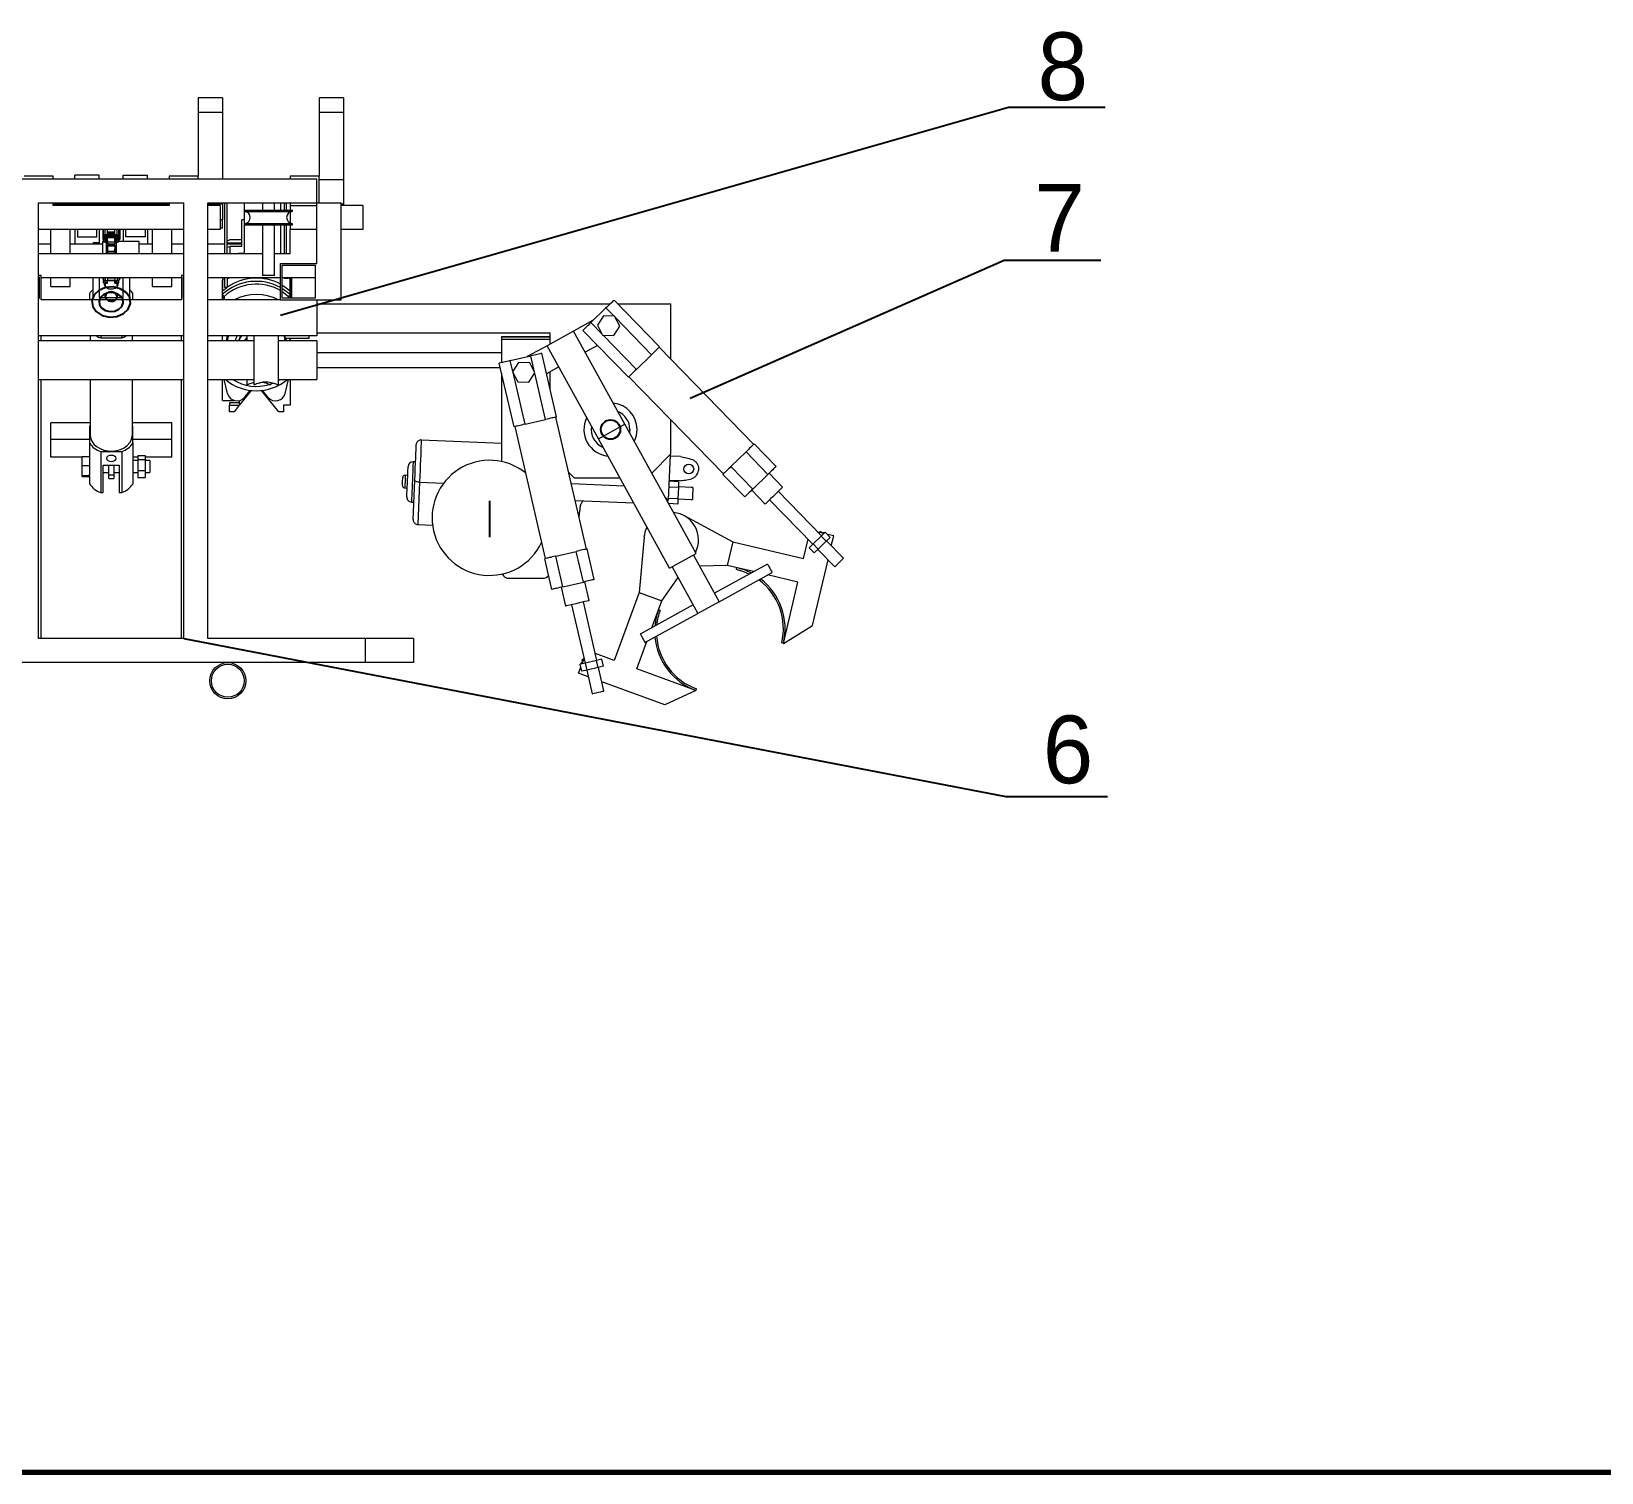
# Model space of a CAD drawing. Header units: millimetres. Extents: x 127 to 2222, y 23 to 864.
# Drawn here: x 1303 to 1627.6, y 23.3 to 321.1 of the extents above; entities that cross this region are included whole.
import ezdxf

# ---------------------------------------------------------------- set-up
doc = ezdxf.new("R2010")
doc.units = ezdxf.units.MM
doc.linetypes.add('CENTERX2', pattern=[20.32, 12.7, -2.54, 2.54, -2.54])
doc.layers.add('dddd', color=1, linetype='Continuous')

msp = doc.modelspace()

# ---------------------------------------------------------------- linework, layer by layer
at = {"color": 7, "linetype": 'Continuous', "lineweight": 15}
for p, q in [((1342.55, 307.44), (1337.55, 307.44)), ((1367.55, 307.44), (1362.55, 307.44)), ((1342.55, 304.36), (1337.55, 304.36)), ((1337.55, 304.36), (1337.55, 291.19)), ((1342.55, 304.36), (1342.55, 290.69)), ((1367.55, 304.36), (1362.55, 304.36)), ((1362.55, 304.36), (1362.55, 291.19)), ((1367.55, 304.36), (1367.55, 290.44)), ((1277.05, 290.69), (1362.05, 290.69)), ((1307.55, 291.19), (1301.55, 291.19)), ((1307.55, 290.69), (1307.55, 291.19)), ((1312.05, 290.69), (1312.05, 291.46)), ((1317.05, 291.46), (1312.05, 291.46)), ((1317.05, 290.69), (1317.05, 291.46)), ((1322.05, 290.69), (1322.05, 291.46)), ((1322.05, 291.46), (1327.05, 291.46)), ((1327.05, 290.69), (1327.05, 291.46)), ((1337.55, 291.19), (1331.55, 291.19)), ((1331.55, 291.19), (1331.55, 290.69)), ((1337.55, 290.69), (1337.55, 291.19)), ((1362.55, 291.19), (1356.55, 291.19)), ((1356.55, 291.19), (1356.55, 290.69)), ((1362.05, 285.69), (1362.05, 290.69)), ((1362.55, 285.69), (1362.55, 291.19)), ((1367.55, 290.44), (1362.55, 290.44)), ((1367.55, 290.44), (1367.55, 285.44)), ((1304.55, 285.69), (1334.55, 285.69)), ((1304.55, 195.69), (1304.55, 285.69)), ((1307.55, 285.19), (1307.55, 285.69)), ((1331.55, 285.69), (1331.55, 285.19)), ((1334.55, 195.69), (1334.55, 285.69)), ((1339.55, 285.69), (1362.05, 285.69)), ((1339.55, 195.69), (1339.55, 285.69)), ((1342.55, 285.69), (1342.55, 285.44)), ((1343.05, 275.19), (1343.05, 285.69)), ((1343.55, 275.19), (1343.55, 285.69)), ((1347.05, 285.69), (1347.05, 284.19)), ((1350.8, 285.69), (1350.8, 284.19)), ((1353.3, 284.19), (1353.3, 285.69)), ((1354.55, 285.69), (1354.55, 284.19)), ((1355.3, 285.69), (1355.3, 284.19)), ((1356.55, 285.69), (1356.55, 285.19)), ((1362.05, 285.69), (1367.05, 285.69)), ((1362.05, 273.19), (1362.05, 285.69)), ((1367.05, 265.69), (1367.05, 285.69)), ((1331.55, 285.39), (1307.55, 285.39)), ((1331.55, 285.19), (1307.55, 285.19)), ((1342.55, 285.44), (1339.55, 285.44)), ((1342.05, 285.19), (1339.55, 285.19)), ((1342.05, 285.19), (1342.05, 280.19)), ((1342.55, 285.44), (1342.55, 282.18)), ((1347.05, 284.19), (1347.05, 284.08)), ((1347.05, 284.19), (1352.05, 284.19)), ((1347.05, 284.08), (1347.05, 281.3)), ((1352.05, 284.19), (1357.05, 284.19)), ((1356.55, 285.19), (1362.05, 285.19)), ((1356.55, 285.19), (1356.55, 284.19)), ((1356.55, 283.83), (1356.55, 281.54)), ((1357.05, 284.08), (1357.05, 284.19)), ((1367.55, 285.44), (1367.05, 285.44)), ((1371.55, 285.19), (1367.05, 285.19)), ((1367.55, 285.44), (1367.55, 285.19)), ((1371.55, 285.19), (1371.55, 280.19)), ((1334.55, 280.19), (1304.55, 280.19)), ((1307.05, 275.19), (1307.05, 280.19)), ((1311.05, 275.19), (1311.05, 280.19)), ((1312.05, 280.19), (1312.05, 277.19)), ((1312.55, 280.19), (1312.55, 278.69)), ((1316.55, 278.69), (1316.55, 280.19)), ((1317.05, 280.19), (1317.05, 277.19)), ((1317.8, 280.19), (1317.8, 279.84)), ((1317.8, 279.84), (1317.95, 279.84)), ((1317.8, 279.84), (1317.8, 279.72)), ((1317.8, 279.72), (1317.95, 279.72)), ((1317.8, 279.72), (1317.8, 279.61)), ((1317.8, 279.61), (1317.95, 279.61)), ((1317.8, 279.61), (1317.8, 279.49)), ((1317.8, 279.49), (1317.95, 279.49)), ((1317.8, 279.49), (1317.8, 279.38)), ((1317.8, 279.38), (1317.95, 279.38)), ((1317.8, 279.38), (1317.8, 279.26)), ((1317.8, 279.26), (1317.95, 279.26)), ((1317.8, 279.26), (1317.8, 279.15)), ((1317.8, 279.15), (1317.95, 279.15)), ((1317.8, 279.15), (1317.8, 279.03)), ((1317.95, 279.09), (1317.95, 280.19)), ((1318.3, 279.15), (1318.3, 280.19)), ((1318.3, 279.15), (1318.8, 279.15)), ((1318.3, 279.04), (1318.3, 279.15)), ((1318.8, 279.15), (1318.8, 280.19)), ((1318.8, 279.7), (1320.3, 279.7)), ((1318.8, 279.59), (1320.3, 279.59)), ((1318.8, 279.47), (1320.3, 279.47)), ((1318.8, 279.36), (1320.3, 279.36)), ((1318.8, 279.24), (1320.3, 279.24)), ((1318.8, 279.04), (1318.8, 279.15)), ((1320.3, 279.15), (1320.3, 280.19)), ((1320.3, 279.15), (1320.8, 279.15)), ((1320.3, 279.04), (1320.3, 279.15)), ((1320.8, 279.15), (1320.8, 280.19)), ((1320.8, 279.04), (1320.8, 279.15)), ((1321.15, 279.09), (1321.15, 280.19)), ((1321.15, 279.84), (1321.3, 279.84)), ((1321.15, 279.72), (1321.3, 279.72)), ((1321.15, 279.61), (1321.3, 279.61)), ((1321.15, 279.49), (1321.3, 279.49)), ((1321.15, 279.38), (1321.3, 279.38)), ((1321.15, 279.26), (1321.3, 279.26)), ((1321.15, 279.15), (1321.3, 279.15)), ((1321.3, 280.19), (1321.3, 279.84)), ((1321.3, 279.84), (1321.3, 279.72)), ((1321.3, 279.72), (1321.3, 279.61)), ((1321.3, 279.61), (1321.3, 279.49)), ((1321.3, 279.49), (1321.3, 279.38)), ((1321.3, 279.38), (1321.3, 279.26)), ((1321.3, 279.26), (1321.3, 279.15)), ((1321.3, 279.15), (1321.3, 279.03)), ((1322.05, 280.19), (1322.05, 277.69)), ((1322.55, 278.69), (1322.55, 280.19)), ((1326.55, 280.19), (1326.55, 278.69)), ((1327.05, 280.19), (1327.05, 277.19)), ((1328.05, 275.19), (1328.05, 280.19)), ((1332.05, 275.19), (1332.05, 280.19)), ((1342.05, 280.19), (1339.55, 280.19)), ((1342.55, 282.18), (1342.05, 282.18)), ((1342.55, 280.47), (1342.05, 280.47)), ((1342.55, 280.47), (1342.55, 282.18)), ((1347.05, 282.19), (1346.55, 282.19)), ((1346.55, 276.66), (1346.55, 282.19)), ((1347.05, 281.3), (1347.05, 281.19)), ((1347.05, 281.19), (1352.05, 281.19)), ((1347.05, 281.19), (1347.05, 275.19)), ((1350.8, 281.19), (1350.8, 270.69)), ((1352.05, 281.19), (1357.05, 281.19)), ((1353.3, 270.69), (1353.3, 281.19)), ((1354.55, 281.19), (1354.55, 275.19)), ((1355.3, 281.19), (1355.3, 275.19)), ((1356.55, 281.19), (1356.55, 280.19)), ((1362.05, 280.19), (1356.55, 280.19)), ((1356.55, 275.19), (1356.55, 280.19)), ((1357.05, 281.19), (1357.05, 281.3)), ((1371.55, 280.19), (1367.05, 280.19)), ((1307.05, 277.19), (1304.55, 277.19)), ((1317.8, 277.19), (1311.05, 277.19)), ((1312.55, 278.69), (1316.55, 278.69)), ((1315.8, 277.5), (1315.8, 277.19)), ((1315.8, 277.5), (1317.05, 277.5)), ((1317.8, 279.03), (1317.95, 279.03)), ((1317.8, 279.03), (1317.8, 278.92)), ((1317.8, 278.92), (1317.95, 278.92)), ((1317.8, 278.92), (1317.8, 278.8)), ((1317.8, 278.8), (1317.95, 278.8)), ((1317.8, 278.8), (1317.8, 278.38)), ((1317.8, 278.38), (1317.95, 278.38)), ((1317.8, 278.38), (1317.8, 278.11)), ((1317.8, 278.11), (1317.95, 278.11)), ((1317.95, 277.69), (1317.8, 277.69)), ((1317.8, 275.99), (1317.8, 277.69)), ((1317.8, 275.19), (1317.8, 275.99)), ((1317.95, 279.09), (1318.3, 279.09)), ((1317.95, 278.97), (1317.95, 279.09)), ((1317.95, 278.97), (1318.3, 278.97)), ((1317.95, 278.86), (1317.95, 278.97)), ((1317.95, 278.86), (1318.3, 278.86)), ((1317.95, 278.74), (1317.95, 278.86)), ((1317.95, 278.74), (1318.3, 278.74)), ((1317.95, 278.63), (1317.95, 278.74)), ((1317.95, 278.63), (1318.3, 278.63)), ((1317.95, 278.51), (1317.95, 278.63)), ((1317.95, 278.51), (1318.3, 278.51)), ((1317.95, 278.4), (1317.95, 278.51)), ((1317.95, 278.4), (1318.3, 278.4)), ((1317.95, 278.28), (1317.95, 278.4)), ((1317.95, 278.28), (1318.3, 278.28)), ((1317.95, 278.17), (1317.95, 278.28)), ((1317.95, 278.17), (1318.3, 278.17)), ((1317.95, 278.05), (1317.95, 278.17)), ((1317.95, 278.05), (1318.3, 278.05)), ((1317.95, 277.63), (1317.95, 278.05)), ((1317.95, 277.63), (1318.3, 277.63)), ((1318.3, 279.04), (1318.8, 279.04)), ((1318.3, 278.92), (1318.3, 279.04)), ((1318.3, 278.92), (1318.8, 278.92)), ((1318.3, 278.81), (1318.3, 278.92)), ((1318.3, 278.81), (1318.8, 278.81)), ((1318.3, 278.69), (1318.3, 278.81)), ((1318.3, 278.69), (1318.8, 278.69)), ((1318.3, 278.58), (1318.3, 278.69)), ((1318.3, 278.58), (1318.8, 278.58)), ((1318.3, 278.46), (1318.3, 278.58)), ((1318.3, 278.46), (1318.8, 278.46)), ((1318.3, 278.35), (1318.3, 278.46)), ((1318.3, 278.35), (1318.8, 278.35)), ((1318.3, 278.23), (1318.3, 278.35)), ((1318.3, 278.23), (1318.8, 278.23)), ((1318.3, 278.12), (1318.3, 278.23)), ((1318.3, 278.12), (1318.8, 278.12)), ((1318.3, 278), (1318.3, 278.12)), ((1318.3, 278), (1318.8, 278)), ((1318.3, 277.76), (1318.3, 278)), ((1318.3, 277.76), (1318.8, 277.76)), ((1318.3, 277.58), (1318.3, 277.76)), ((1318.3, 277.58), (1318.7, 277.58)), ((1318.8, 279.13), (1320.3, 279.13)), ((1318.8, 278.92), (1318.8, 279.04)), ((1318.8, 279.01), (1320.3, 279.01)), ((1318.8, 278.81), (1318.8, 278.92)), ((1318.8, 278.9), (1320.3, 278.9)), ((1318.8, 278.69), (1318.8, 278.81)), ((1318.8, 278.78), (1320.3, 278.78)), ((1318.8, 278.58), (1318.8, 278.69)), ((1318.8, 278.67), (1320.3, 278.67)), ((1318.8, 278.46), (1318.8, 278.58)), ((1318.8, 278.55), (1320.3, 278.55)), ((1318.8, 278.35), (1318.8, 278.46)), ((1318.8, 278.23), (1318.8, 278.35)), ((1318.8, 278.12), (1318.8, 278.23)), ((1318.8, 278), (1318.8, 278.12)), ((1318.8, 277.76), (1318.8, 278)), ((1318.8, 277.89), (1318.8, 277.65)), ((1318.8, 277.65), (1320.3, 277.65)), ((1318.8, 277.65), (1318.8, 277.27)), ((1318.8, 277.27), (1320.3, 277.27)), ((1318.8, 277.27), (1318.8, 277.15)), ((1320.3, 277.02), (1318.8, 277.02)), ((1318.8, 277.01), (1320.3, 277.01)), ((1318.8, 276.93), (1318.8, 276.99)), ((1318.8, 276.93), (1320.3, 276.93)), ((1318.8, 276.93), (1318.8, 276.79)), ((1318.8, 276.79), (1320.3, 276.79)), ((1318.8, 275.74), (1318.8, 276.18)), ((1320.3, 279.04), (1320.8, 279.04)), ((1320.3, 278.92), (1320.3, 279.04)), ((1320.3, 278.92), (1320.8, 278.92)), ((1320.3, 278.81), (1320.3, 278.92)), ((1320.3, 278.81), (1320.8, 278.81)), ((1320.3, 278.69), (1320.3, 278.81)), ((1320.3, 278.69), (1320.8, 278.69)), ((1320.3, 278.58), (1320.3, 278.69)), ((1320.3, 278.58), (1320.8, 278.58)), ((1320.3, 278.46), (1320.3, 278.58)), ((1320.3, 278.46), (1320.8, 278.46)), ((1320.3, 278.35), (1320.3, 278.46)), ((1320.3, 278.35), (1320.8, 278.35)), ((1320.3, 278.23), (1320.3, 278.35)), ((1320.3, 278.23), (1320.8, 278.23)), ((1320.3, 278.12), (1320.3, 278.23)), ((1320.3, 278.12), (1320.8, 278.12)), ((1320.3, 278), (1320.3, 278.12)), ((1320.3, 278), (1320.8, 278)), ((1320.3, 277.76), (1320.3, 278)), ((1320.3, 277.89), (1320.3, 277.65)), ((1320.8, 277.76), (1320.3, 277.76)), ((1320.3, 277.65), (1320.3, 277.27)), ((1320.3, 277.27), (1320.3, 277.15)), ((1320.3, 276.93), (1320.3, 276.99)), ((1320.3, 276.93), (1320.3, 276.79)), ((1320.3, 275.74), (1320.3, 276.18)), ((1320.4, 277.58), (1320.8, 277.58)), ((1320.8, 279.09), (1321.15, 279.09)), ((1320.8, 278.92), (1320.8, 279.04)), ((1320.8, 278.97), (1321.15, 278.97)), ((1320.8, 278.81), (1320.8, 278.92)), ((1320.8, 278.86), (1321.15, 278.86)), ((1320.8, 278.69), (1320.8, 278.81)), ((1320.8, 278.74), (1321.15, 278.74)), ((1320.8, 278.58), (1320.8, 278.69)), ((1320.8, 278.63), (1321.15, 278.63)), ((1320.8, 278.46), (1320.8, 278.58)), ((1320.8, 278.51), (1321.15, 278.51)), ((1320.8, 278.35), (1320.8, 278.46)), ((1320.8, 278.4), (1321.15, 278.4)), ((1320.8, 278.23), (1320.8, 278.35)), ((1320.8, 278.28), (1321.15, 278.28)), ((1320.8, 278.12), (1320.8, 278.23)), ((1320.8, 278.17), (1321.15, 278.17)), ((1320.8, 278), (1320.8, 278.12)), ((1320.8, 278.05), (1321.15, 278.05)), ((1320.8, 277.76), (1320.8, 278)), ((1320.8, 277.58), (1320.8, 277.76)), ((1320.8, 277.63), (1321.15, 277.63)), ((1321.15, 278.97), (1321.15, 279.09)), ((1321.15, 279.03), (1321.3, 279.03)), ((1321.15, 278.86), (1321.15, 278.97)), ((1321.15, 278.92), (1321.3, 278.92)), ((1321.15, 278.74), (1321.15, 278.86)), ((1321.15, 278.8), (1321.3, 278.8)), ((1321.15, 278.63), (1321.15, 278.74)), ((1321.15, 278.51), (1321.15, 278.63)), ((1321.15, 278.4), (1321.15, 278.51)), ((1321.15, 278.28), (1321.15, 278.4)), ((1321.15, 278.38), (1321.3, 278.38)), ((1321.15, 278.17), (1321.15, 278.28)), ((1321.15, 278.05), (1321.15, 278.17)), ((1321.15, 278.11), (1321.3, 278.11)), ((1321.15, 277.63), (1321.15, 278.05)), ((1325.3, 277.69), (1321.15, 277.69)), ((1321.3, 279.03), (1321.3, 278.92)), ((1321.3, 278.92), (1321.3, 278.8)), ((1321.3, 278.8), (1321.3, 278.38)), ((1321.3, 278.38), (1321.3, 278.11)), ((1326.55, 278.69), (1322.55, 278.69)), ((1325.3, 275.99), (1325.3, 277.69)), ((1328.05, 277.19), (1325.3, 277.19)), ((1325.3, 275.19), (1325.3, 275.99)), ((1334.55, 277.19), (1332.05, 277.19)), ((1343.05, 277.19), (1339.55, 277.19)), ((1344.05, 278.05), (1343.55, 277.82)), ((1346.55, 277.37), (1343.55, 277.37)), ((1346.55, 277.19), (1343.55, 277.19)), ((1343.55, 276.53), (1344.05, 276.66)), ((1346.55, 278.05), (1344.05, 278.05)), ((1346.55, 276.66), (1344.05, 276.66)), ((1344.05, 276.66), (1344.05, 275.19)), ((1334.55, 275.19), (1304.55, 275.19)), ((1318.8, 275.74), (1320.3, 275.74)), ((1318.8, 275.74), (1318.8, 275.35)), ((1318.8, 275.35), (1320.3, 275.35)), ((1318.8, 275.35), (1318.8, 275.19)), ((1320.3, 275.74), (1320.3, 275.35)), ((1320.3, 275.35), (1320.3, 275.19)), ((1350.8, 275.19), (1339.55, 275.19)), ((1345.78, 275.19), (1345.84, 275.32)), ((1345.84, 275.32), (1345.84, 275.19)), ((1345.84, 275.32), (1347.05, 275.32)), ((1356.55, 275.19), (1353.3, 275.19)), ((1354.55, 265.69), (1354.55, 273.19)), ((1354.55, 273.19), (1362.05, 273.19)), ((1354.9, 272.84), (1361.7, 272.84)), ((1354.9, 266.04), (1354.9, 272.84)), ((1361.7, 272.84), (1361.7, 266.04)), ((1305.05, 270.69), (1304.55, 270.69)), ((1304.7, 270.34), (1304.55, 270.34)), ((1304.7, 270.19), (1304.55, 270.19)), ((1304.7, 266.04), (1304.7, 270.34)), ((1305.05, 265.69), (1305.05, 270.69)), ((1334.05, 270.19), (1305.05, 270.19)), ((1307.05, 268.44), (1307.05, 270.19)), ((1311.05, 268.44), (1311.05, 270.19)), ((1315.8, 265.69), (1315.8, 270.19)), ((1317.05, 270.19), (1317.05, 266.17)), ((1317.8, 270.19), (1317.8, 269.91)), ((1317.8, 269.91), (1317.95, 269.91)), ((1317.95, 270.19), (1317.95, 269.69)), ((1317.95, 269.69), (1318.3, 269.69)), ((1317.95, 269.16), (1317.95, 269.69)), ((1318.3, 270.19), (1318.3, 269.69)), ((1318.3, 269.69), (1318.3, 269.64)), ((1318.3, 269.64), (1318.8, 269.64)), ((1318.3, 269.33), (1318.3, 269.64)), ((1318.8, 270.19), (1320.3, 270.19)), ((1318.8, 270.19), (1318.8, 269.64)), ((1318.8, 269.74), (1320.3, 269.74)), ((1318.8, 269.72), (1320.3, 269.72)), ((1318.8, 269.66), (1320.3, 269.66)), ((1318.8, 269.33), (1318.8, 269.64)), ((1320.3, 270.19), (1320.3, 269.64)), ((1320.3, 269.64), (1320.8, 269.64)), ((1320.3, 269.33), (1320.3, 269.64)), ((1320.8, 270.19), (1320.8, 269.69)), ((1320.8, 269.69), (1321.15, 269.69)), ((1320.8, 269.69), (1320.8, 269.64)), ((1320.8, 269.33), (1320.8, 269.64)), ((1321.15, 270.19), (1321.15, 269.69)), ((1321.15, 269.91), (1321.3, 269.91)), ((1321.15, 269.16), (1321.15, 269.69)), ((1321.3, 270.19), (1321.3, 269.91)), ((1322.05, 266.17), (1322.05, 270.19)), ((1323.3, 270.19), (1323.3, 265.69)), ((1328.05, 268.44), (1328.05, 270.19)), ((1332.05, 268.44), (1332.05, 270.19)), ((1334.05, 270.69), (1334.05, 265.69)), ((1334.55, 270.69), (1334.05, 270.69)), ((1334.55, 270.34), (1334.4, 270.34)), ((1334.4, 270.34), (1334.4, 266.04)), ((1334.55, 270.19), (1334.4, 270.19)), ((1354.55, 270.19), (1339.55, 270.19)), ((1342.55, 269.65), (1342.55, 269.7)), ((1342.55, 269.7), (1342.55, 268.02)), ((1342.55, 267.49), (1342.55, 269.65)), ((1343.05, 268.19), (1343.05, 270.15)), ((1343.55, 270.2), (1343.55, 268.19)), ((1343.73, 270.15), (1343.55, 270.15)), ((1353.3, 270.69), (1350.8, 270.69)), ((1361.7, 270.19), (1354.9, 270.19)), ((1355.37, 270.15), (1356.05, 270.15)), ((1356.55, 270.19), (1356.55, 266.91)), ((1356.55, 269.7), (1356.55, 269.65)), ((1356.55, 267.49), (1356.55, 269.7)), ((1356.55, 267.49), (1356.55, 269.65)), ((1356.8, 270.19), (1356.8, 266.04)), ((1307.05, 268.44), (1311.05, 268.44)), ((1315.05, 266.91), (1315.05, 265.69)), ((1317.05, 266.17), (1322.05, 266.17)), ((1317.95, 269.16), (1318.3, 269.16)), ((1318.3, 269.33), (1318.8, 269.33)), ((1318.3, 269.11), (1318.3, 269.33)), ((1318.3, 269.11), (1318.8, 269.11)), ((1318.3, 269.11), (1318.3, 268.45)), ((1318.8, 269.11), (1318.8, 269.33)), ((1320.8, 269.33), (1320.3, 269.33)), ((1320.3, 269.11), (1320.3, 269.33)), ((1320.3, 269.11), (1320.8, 269.11)), ((1320.8, 269.11), (1320.8, 269.33)), ((1320.8, 269.16), (1321.15, 269.16)), ((1320.8, 268.45), (1320.8, 269.11)), ((1324.05, 265.69), (1324.05, 266.91)), ((1328.05, 268.44), (1332.05, 268.44)), ((1342.55, 268.31), (1342.55, 268.31)), ((1342.55, 268.02), (1342.55, 268.31)), ((1342.55, 267.49), (1343.42, 268.19)), ((1342.55, 267.49), (1342.55, 268.02)), ((1342.55, 268.02), (1342.55, 268.02)), ((1342.55, 266.92), (1342.55, 268.02)), ((1342.55, 266.83), (1342.55, 267.49)), ((1343.55, 268.19), (1343.05, 268.19)), ((1356.55, 266.83), (1356.55, 267.49)), ((1304.55, 266.04), (1304.7, 266.04)), ((1334.05, 265.69), (1305.05, 265.69)), ((1334.4, 266.04), (1334.55, 266.04)), ((1354.55, 265.69), (1339.55, 265.69)), ((1354.55, 265.69), (1367.05, 265.69)), ((1361.7, 266.04), (1354.9, 266.04)), ((1362.05, 265.69), (1362.05, 258.19)), ((1362.05, 264.86), (1422.71, 264.86)), ((1418.7, 260.95), (1421.82, 264)), ((1423.5, 262.28), (1421.82, 264)), ((1432.9, 255.94), (1423.49, 265.61)), ((1424.22, 264.86), (1435.26, 264.86)), ((1435.26, 253.34), (1435.26, 264.86)), ((1419.2, 261.44), (1415.13, 259.2)), ((1421, 258.59), (1418.7, 260.95)), ((1421.29, 262.38), (1420.05, 260.43)), ((1420.05, 260.43), (1421.11, 258.38)), ((1423.6, 262.27), (1421.29, 262.38)), ((1423.42, 258.28), (1424.66, 260.22)), ((1424.66, 260.22), (1423.6, 262.27)), ((1431.24, 254.32), (1423.71, 262.06)), ((1334.55, 258.19), (1304.55, 258.19)), ((1334.55, 257.19), (1304.55, 257.19)), ((1305.05, 257.19), (1305.05, 258.19)), ((1315.17, 258.19), (1315.17, 257.19)), ((1317.37, 258.19), (1317.37, 257.79)), ((1317.37, 257.79), (1321.73, 257.79)), ((1321.73, 258.19), (1321.73, 257.79)), ((1323.92, 257.19), (1323.92, 258.19)), ((1334.05, 257.19), (1334.05, 258.19)), ((1362.05, 258.19), (1339.55, 258.19)), ((1349.05, 257.19), (1339.55, 257.19)), ((1342.55, 257.19), (1342.55, 258.19)), ((1342.55, 257.19), (1342.55, 258.19)), ((1342.55, 257.19), (1342.55, 258.19)), ((1347.55, 258.19), (1347.55, 257.19)), ((1349.05, 258.19), (1349.05, 253.19)), ((1354.05, 258.19), (1354.05, 253.19)), ((1362.05, 257.19), (1354.05, 257.19)), ((1355.51, 257.19), (1355.34, 258.19)), ((1355.49, 257.69), (1355.49, 258.19)), ((1360.49, 257.69), (1355.49, 257.69)), ((1356.55, 257.69), (1356.55, 257.19)), ((1356.55, 257.19), (1356.55, 257.69)), ((1356.55, 257.19), (1356.55, 257.69)), ((1360.49, 257.69), (1360.49, 258.19)), ((1362.05, 258.86), (1410.26, 258.86)), ((1362.05, 257.19), (1362.05, 253.19)), ((1400.26, 258.11), (1402.76, 258.11)), ((1400.26, 258.05), (1400.26, 258.11)), ((1400.26, 257.55), (1400.26, 258.05)), ((1400.26, 258.05), (1410.26, 258.05)), ((1400.26, 257.55), (1410.26, 257.55)), ((1400.26, 252.69), (1400.26, 257.55)), ((1402.76, 258.11), (1410.26, 258.11)), ((1415.13, 259.2), (1409.65, 256.18)), ((1410.26, 258.05), (1410.26, 258.86)), ((1410.26, 257.55), (1410.26, 258.05)), ((1410.26, 256.52), (1410.26, 257.55)), ((1425.73, 239.95), (1415.13, 259.2)), ((1426.45, 249.66), (1417.04, 259.34)), ((1421.11, 258.38), (1423.42, 258.28)), ((1428.12, 251.28), (1421.21, 258.38)), ((1349.05, 253.19), (1349.05, 248.19)), ((1354.05, 253.19), (1354.05, 248.19)), ((1400.26, 254.69), (1362.05, 254.69)), ((1362.05, 253.19), (1362.05, 249.19)), ((1402.03, 253.11), (1406.28, 254.09)), ((1409.65, 256.18), (1405.54, 253.92)), ((1407.06, 250.73), (1406.28, 254.09)), ((1411.59, 241.47), (1408.54, 254.62)), ((1420.25, 236.93), (1409.65, 256.18)), ((1420.07, 256.22), (1417.54, 254.82)), ((1428.12, 251.28), (1431.24, 254.32)), ((1452.35, 235.79), (1432.81, 255.85)), ((1362.05, 251.69), (1399.98, 251.69)), ((1402.83, 239.43), (1399.77, 252.58)), ((1400.26, 232.23), (1400.26, 250.48)), ((1402.56, 250.83), (1402.03, 253.11)), ((1403.77, 252.73), (1402.53, 250.78)), ((1402.53, 250.78), (1403.59, 248.73)), ((1405.09, 239.96), (1402.61, 250.62)), ((1406.08, 252.62), (1403.77, 252.73)), ((1405.9, 248.63), (1407.14, 250.57)), ((1407.14, 250.57), (1406.08, 252.62)), ((1409.33, 240.94), (1407.11, 250.52)), ((1412.06, 251.8), (1409.52, 250.4)), ((1410.26, 247.21), (1410.26, 250.81)), ((1304.55, 249.19), (1334.55, 249.19)), ((1305.05, 195.69), (1305.05, 249.19)), ((1315.17, 249.19), (1315.17, 237.8)), ((1323.92, 237.8), (1323.92, 249.19)), ((1334.05, 195.69), (1334.05, 249.19)), ((1339.55, 249.19), (1349.05, 249.19)), ((1342.55, 244.89), (1342.55, 249.19)), ((1343.6, 246.32), (1342.92, 249.19)), ((1348.48, 246.93), (1346.05, 243.93)), ((1347.09, 245.5), (1348.3, 246.96)), ((1347.55, 249.19), (1347.55, 248.19)), ((1347.55, 248.19), (1347.8, 248.19)), ((1349.05, 248.19), (1349.33, 248.19)), ((1354.17, 242.55), (1350.62, 246.93)), ((1352, 245.5), (1350.8, 246.96)), ((1352.27, 248.19), (1352.55, 248.19)), ((1352.55, 248.57), (1352.55, 248.19)), ((1353.8, 248.19), (1354.05, 248.19)), ((1354.05, 249.19), (1362.05, 249.19)), ((1355.5, 246.32), (1356.18, 249.19)), ((1356.55, 249.19), (1356.55, 243.9)), ((1403.59, 248.73), (1405.9, 248.63)), ((1426.54, 249.75), (1446.08, 229.69)), ((1342.55, 244.89), (1344.89, 244.89)), ((1346.03, 244.35), (1343.97, 244.35)), ((1343.97, 244.35), (1343.97, 243.9)), ((1343.97, 243.9), (1346.03, 243.9)), ((1343.97, 242.55), (1343.97, 243.9)), ((1346.03, 243.9), (1344.93, 242.55)), ((1346.03, 244.35), (1346.03, 243.9)), ((1346.05, 243.93), (1346.05, 244.84)), ((1356.55, 243.9), (1355.13, 243.9)), ((1355.13, 243.9), (1355.13, 242.55)), ((1307.05, 236.83), (1307.05, 240.23)), ((1315.17, 240.23), (1307.05, 240.23)), ((1332.05, 240.23), (1323.92, 240.23)), ((1332.05, 236.83), (1332.05, 240.23)), ((1344.93, 242.55), (1343.97, 242.55)), ((1355.13, 242.55), (1354.17, 242.55)), ((1405.09, 239.96), (1409.33, 240.94)), ((1417.81, 214.16), (1411.47, 241.44)), ((1435.26, 233.86), (1435.26, 240.8)), ((1315.17, 239.69), (1315.05, 239.5)), ((1315.05, 239.5), (1315.05, 236.11)), ((1324.05, 239.5), (1323.92, 239.69)), ((1324.05, 236.11), (1324.05, 239.5)), ((1402.95, 239.46), (1409.28, 212.19)), ((1420.25, 236.93), (1425.73, 239.95)), ((1421.01, 237.89), (1421.29, 237.51)), ((1440.45, 213.21), (1425.73, 239.95)), ((1426.76, 238.86), (1426.7, 238.18)), ((1315.05, 236.83), (1307.05, 236.83)), ((1307.05, 233.17), (1307.05, 236.83)), ((1315.05, 236.11), (1315.05, 229.59)), ((1317.37, 234.3), (1317.37, 225.84)), ((1317.37, 234.3), (1321.73, 234.3)), ((1321.73, 234.3), (1321.73, 225.84)), ((1332.05, 236.83), (1324.05, 236.83)), ((1324.05, 236.11), (1324.05, 227.65)), ((1332.05, 233.17), (1332.05, 236.83)), ((1383.64, 236.72), (1400.26, 236.03)), ((1434.98, 210.2), (1420.25, 236.93)), ((1431.28, 229.87), (1435.26, 233.86)), ((1447.65, 231.22), (1450.77, 234.26)), ((1455.31, 229.6), (1450.77, 234.26)), ((1456.97, 231.22), (1452.44, 235.88)), ((1313.55, 233.17), (1307.05, 233.17)), ((1313.55, 233.32), (1315.05, 233.32)), ((1313.55, 231.42), (1313.55, 233.32)), ((1313.55, 231.42), (1315.05, 231.42)), ((1313.55, 229.33), (1313.55, 231.42)), ((1317.9, 231.48), (1321.2, 231.48)), ((1317.9, 225.84), (1317.9, 231.48)), ((1319.06, 229.52), (1319.06, 231.48)), ((1320.06, 231.48), (1320.06, 229.52)), ((1321.2, 231.48), (1321.2, 225.84)), ((1325.05, 233.17), (1324.05, 233.17)), ((1325.05, 232.48), (1324.05, 232.48)), ((1325.05, 233.5), (1326.55, 233.5)), ((1325.05, 233.5), (1325.05, 232.7)), ((1325.05, 232.7), (1325.05, 230.42)), ((1325.05, 232.7), (1326.55, 232.7)), ((1326.55, 233.5), (1326.55, 232.7)), ((1332.05, 233.17), (1326.55, 233.17)), ((1326.55, 232.7), (1326.55, 230.42)), ((1327.55, 232.48), (1326.55, 232.48)), ((1327.55, 232.48), (1327.55, 229.98)), ((1382.45, 232.18), (1381.95, 232.2)), ((1435.06, 233.65), (1434.67, 224.36)), ((1437.19, 233.26), (1435.04, 233.35)), ((1440.95, 230.85), (1440.93, 230.36)), ((1452.18, 226.56), (1447.65, 231.22)), ((1313.55, 229.33), (1315.05, 229.33)), ((1313.55, 229.13), (1313.55, 229.33)), ((1313.55, 229.13), (1315.05, 229.13)), ((1315.05, 229.33), (1315.05, 229.59)), ((1315.05, 229.31), (1315.05, 229.33)), ((1315.05, 229.31), (1315.05, 227.65)), ((1317.9, 229.98), (1319.06, 229.98)), ((1319.06, 229.52), (1320.06, 229.52)), ((1319.06, 228.73), (1319.06, 229.52)), ((1319.06, 228.73), (1320.06, 228.73)), ((1320.06, 229.98), (1321.2, 229.98)), ((1320.06, 229.52), (1320.06, 228.73)), ((1324.05, 229.98), (1325.05, 229.98)), ((1325.05, 230.42), (1326.55, 230.42)), ((1325.05, 230.42), (1325.05, 228.95)), ((1325.05, 228.95), (1326.55, 228.95)), ((1326.55, 230.42), (1326.55, 228.95)), ((1326.55, 229.98), (1327.55, 229.98)), ((1380.84, 229.39), (1380.34, 229.41)), ((1381.96, 220.28), (1382.3, 228.42)), ((1383.28, 227.98), (1382.92, 219.23)), ((1383.28, 227.98), (1388.27, 227.77)), ((1414.13, 229.99), (1415.26, 228.86)), ((1415.26, 228.86), (1424.7, 228.86)), ((1436.83, 228.08), (1434.83, 228.16)), ((1436.99, 228.26), (1434.84, 228.35)), ((1436.83, 228.08), (1436.78, 226.86)), ((1450.52, 224.95), (1445.99, 229.6)), ((1452.18, 226.56), (1455.31, 229.6)), ((1458.33, 226.96), (1455.54, 229.83)), ((1317.37, 225.84), (1317.9, 225.84)), ((1321.2, 225.84), (1321.73, 225.84)), ((1380.23, 226.79), (1380.73, 226.77)), ((1427.57, 223.65), (1415.49, 224.15)), ((1436.68, 224.56), (1434.69, 224.64)), ((1436.78, 226.86), (1434.78, 226.94)), ((1436.68, 224.56), (1436.64, 223.47)), ((1436.78, 226.86), (1436.68, 224.56)), ((1436.68, 224.52), (1439.43, 224.41)), ((1439.53, 226.91), (1436.79, 227.02)), ((1439.43, 224.41), (1439.68, 224.4)), ((1439.78, 226.9), (1439.53, 226.91)), ((1451.96, 226.34), (1454.75, 223.47)), ((1455.64, 224.35), (1464.58, 215.17)), ((1466.37, 216.91), (1457.43, 226.09)), ((1381.61, 223.88), (1382.11, 223.86)), ((1436.64, 223.47), (1434.76, 223.54)), ((1437.98, 221.06), (1448.04, 215.64)), ((1382.92, 219.23), (1385.97, 219.11)), ((1466.83, 217.36), (1465.66, 217.64)), ((1465.77, 217.61), (1466.18, 217.81)), ((1466.18, 217.81), (1466.82, 217.36)), ((1466.3, 216.85), (1467.13, 217.65)), ((1467.04, 217.57), (1466.57, 217.54)), ((1467.13, 217.65), (1468.17, 216.58)), ((1429.68, 216.59), (1428.66, 205.2)), ((1448.04, 215.64), (1446.89, 210.77)), ((1448.04, 215.64), (1462.64, 212.19)), ((1462.64, 212.19), (1463.59, 216.19)), ((1463.82, 214.43), (1464.64, 215.24)), ((1463.82, 214.43), (1464.86, 213.36)), ((1464.64, 215.24), (1466.3, 216.85)), ((1464.64, 215.24), (1465.69, 214.16)), ((1465.69, 214.16), (1467.35, 215.77)), ((1466.3, 216.85), (1467.35, 215.77)), ((1467.35, 215.77), (1468.17, 216.58)), ((1470.9, 212.26), (1467.41, 215.84)), ((1468.89, 216.88), (1467.58, 217.18)), ((1468.4, 214.82), (1468.89, 216.88)), ((1410.63, 205.83), (1409.16, 212.16)), ((1411.42, 212.68), (1415.67, 213.67)), ((1412.89, 206.35), (1411.42, 212.68)), ((1417.14, 207.34), (1415.67, 213.67)), ((1419.4, 207.86), (1417.93, 214.19)), ((1434.98, 210.2), (1440.45, 213.21)), ((1439.91, 212.91), (1445.21, 203.28)), ((1439.93, 212.84), (1440.01, 212.97)), ((1455.2, 211.06), (1444.25, 205.03)), ((1464.51, 198.39), (1467.72, 211.94)), ((1464.86, 213.36), (1465.69, 214.16)), ((1465.62, 214.09), (1469.11, 210.51)), ((1401.76, 208.11), (1408.76, 208.11)), ((1433.36, 203.49), (1436.74, 208.3)), ((1435.53, 210.5), (1440.83, 200.86)), ((1446.89, 210.77), (1441.18, 210.61)), ((1445.21, 203.28), (1456.16, 209.31)), ((1452.34, 209.49), (1446.89, 210.77)), ((1448.76, 209.97), (1448.84, 210.31)), ((1461.49, 207.32), (1455.24, 208.8)), ((1412.58, 206.28), (1413.48, 202.38)), ((1412.89, 206.35), (1417.14, 207.34)), ((1418.35, 203.51), (1417.45, 207.41)), ((1428.66, 205.2), (1423.51, 191.12)), ((1428.66, 205.2), (1433.36, 203.49)), ((1458.5, 194.67), (1461.49, 207.32)), ((1414.7, 202.66), (1417.51, 190.59)), ((1419.94, 191.16), (1417.14, 203.23)), ((1439.87, 202.62), (1428.92, 196.58)), ((1431.32, 197.9), (1433.36, 203.49)), ((1433, 201.49), (1432.67, 201.61)), ((1445.21, 203.28), (1440.83, 200.86)), ((1429.88, 194.83), (1440.83, 200.86)), ((1458.5, 194.67), (1464.51, 198.39)), ((1334.55, 195.69), (1304.55, 195.69)), ((1372.05, 195.69), (1339.55, 195.69)), ((1372.05, 195.69), (1372.05, 190.69)), ((1382.05, 195.69), (1372.05, 195.69)), ((1382.05, 195.69), (1382.05, 190.69)), ((1428.2, 189.4), (1430.27, 195.04)), ((1458.5, 194.67), (1458.16, 194.75)), ((1416.87, 190.45), (1417.28, 191.56)), ((1423.51, 191.12), (1419.62, 192.54)), ((1372.05, 190.69), (1267.05, 190.69)), ((1382.05, 190.69), (1372.05, 190.69)), ((1416.16, 188.48), (1416.62, 189.74)), ((1418.17, 187.75), (1416.16, 188.48)), ((1417.6, 190.61), (1416.47, 190.35)), ((1416.81, 188.89), (1416.47, 190.35)), ((1416.6, 190.38), (1417.11, 191.09)), ((1417.94, 189.15), (1416.81, 188.89)), ((1417.25, 191.48), (1416.85, 191.23)), ((1416.85, 191.23), (1416.87, 190.76)), ((1419.85, 191.14), (1417.6, 190.61)), ((1417.94, 189.15), (1417.6, 190.61)), ((1417.84, 189.13), (1418.98, 184.26)), ((1420.19, 189.67), (1417.94, 189.15)), ((1420.97, 191.4), (1419.85, 191.14)), ((1420.19, 189.67), (1419.85, 191.14)), ((1421.31, 189.94), (1420.19, 189.67)), ((1421.41, 184.83), (1420.28, 189.7)), ((1421.31, 189.94), (1420.97, 191.4)), ((1440.41, 184.93), (1428.2, 189.4)), ((1434, 181.96), (1420.97, 186.72)), ((1440.41, 184.93), (1440.53, 185.26)), ((1421.35, 184.81), (1421.41, 184.83)), ((1440.41, 184.93), (1434, 181.96))]:
    msp.add_line(p, q, dxfattribs=at)
for p, q in [((1354.55, 262.51), (1505.01, 305.5)), ((1505.01, 305.5), (1525.01, 305.5)), ((1439.21, 245.32), (1504.12, 273.83)), ((1504.12, 273.83), (1524.12, 273.83)), ((1334.55, 195.69), (1504.44, 163.05)), ((1504.46, 163.05), (1525.48, 163.05))]:
    msp.add_line(p, q)
at = {"color": 8, "linetype": 'Continuous', "lineweight": 15}
for p, q in [((1355.8, 284.19), (1355.8, 285.69)), ((1347.05, 284.08), (1352.05, 284.08)), ((1347.18, 283.93), (1352.05, 283.93)), ((1352.05, 284.08), (1357.05, 284.08)), ((1352.05, 283.93), (1356.92, 283.93)), ((1347.05, 281.3), (1352.05, 281.3)), ((1347.18, 281.44), (1352.05, 281.44)), ((1352.05, 281.44), (1356.92, 281.44)), ((1352.05, 281.3), (1357.05, 281.3)), ((1355.8, 275.19), (1355.8, 281.19)), ((1318.55, 275.19), (1318.55, 277.58)), ((1320.55, 277.58), (1320.55, 275.19)), ((1343.73, 270.15), (1343.73, 270.19)), ((1355.37, 270.19), (1355.37, 270.15)), ((1356.05, 270.15), (1356.05, 270.19)), ((1342.88, 266.38), (1342.88, 265.69)), ((1356.22, 266.04), (1356.22, 266.38)), ((1343.43, 257.19), (1343.52, 258.19)), ((1347.33, 257.19), (1347.55, 257.53)), ((1355.66, 257.69), (1355.72, 257.19)), ((1352.55, 248.28), (1353.03, 248.47)), ((1354.05, 248.97), (1354.4, 249.19)), ((1414.67, 227.68), (1425.6, 227.23)), ((1431.39, 229.67), (1431.4, 230))]:
    msp.add_line(p, q, dxfattribs=at)
at = {"color": 7, "linetype": 'CENTERX2'}
msp.add_line((1397.76, 224.11), (1397.76, 216.61), dxfattribs=at)
at = {"color": 7, "linetype": 'Continuous', "flags": 128}
for points in [[(1315.72, 264.3), (1316.46, 263.23), (1317.67, 262.46), (1319.17, 262.11), (1320.72, 262.23), (1322.09, 262.81), (1323.08, 263.75), (1323.53, 264.92), (1323.38, 266.13), (1322.64, 267.2), (1321.43, 267.97), (1319.93, 268.32), (1318.38, 268.2), (1317.01, 267.62), (1316.02, 266.68), (1315.57, 265.51), (1315.72, 264.3)], [(1317.16, 264.64), (1317.62, 263.97), (1318.38, 263.49), (1319.31, 263.27), (1320.28, 263.35), (1321.14, 263.71), (1321.76, 264.3), (1322.04, 265.03), (1321.94, 265.78), (1321.48, 266.45), (1320.72, 266.93), (1319.79, 267.15), (1318.82, 267.08), (1317.96, 266.72), (1317.34, 266.13), (1317.06, 265.4), (1317.16, 264.64)], [(1320.37, 265.6), (1320.67, 265.9), (1320.8, 266.27), (1320.73, 266.65), (1320.49, 266.98), (1320.11, 267.21), (1319.64, 267.31), (1319.15, 267.26), (1318.73, 267.07), (1318.43, 266.77), (1318.3, 266.4), (1318.37, 266.03), (1318.61, 265.7), (1318.99, 265.46), (1319.46, 265.36), (1319.95, 265.41), (1320.37, 265.6)]]:
    msp.add_lwpolyline(points, dxfattribs=at)
at = {"color": 7, "linetype": 'Continuous', "lineweight": 15, "flags": 128}
for points in [[(1318.15, 268.72), (1318.25, 268.89), (1318.3, 268.96)], [(1320.8, 268.96), (1320.85, 268.89), (1320.95, 268.72)], [(1342.55, 267.49), (1342.55, 267.49), (1342.55, 267.49), (1342.55, 267.49), (1342.55, 267.49), (1342.55, 267.49), (1342.55, 267.49), (1342.55, 267.49), (1342.55, 267.49)], [(1354.9, 268.69), (1355.45, 268.34), (1356.55, 267.49)], [(1354.9, 268.03), (1355.45, 267.68), (1356.55, 266.83)], [(1354.9, 267.37), (1355.17, 267.19), (1356.22, 266.38)], [(1356.55, 267.49), (1356.55, 267.49), (1356.55, 267.49), (1356.55, 267.49), (1356.55, 267.49), (1356.55, 267.49), (1356.55, 267.49), (1356.55, 267.49), (1356.55, 267.49)], [(1423.49, 265.61), (1423.34, 265.48), (1423.18, 265.32), (1423, 265.14), (1422.79, 264.94), (1422.57, 264.73), (1422.34, 264.5), (1422.09, 264.25), (1421.82, 264)], [(1418.7, 260.95), (1418.44, 260.7), (1418.18, 260.45), (1417.95, 260.22), (1417.73, 260.01), (1417.53, 259.81), (1417.34, 259.63), (1417.18, 259.47), (1417.04, 259.34)], [(1343.57, 257.19), (1343.64, 257.71), (1343.74, 258.19)], [(1346.28, 258.19), (1346, 257.54), (1345.89, 257.19)], [(1355.35, 258.19), (1355.46, 257.71), (1355.53, 257.19)], [(1408.54, 254.62), (1408.35, 254.57), (1408.13, 254.52), (1407.88, 254.46), (1407.6, 254.4), (1407.3, 254.33), (1406.98, 254.25), (1406.64, 254.18), (1406.28, 254.09)], [(1432.9, 255.94), (1432.76, 255.8), (1432.6, 255.65), (1432.41, 255.47), (1432.21, 255.27), (1431.99, 255.05), (1431.75, 254.82), (1431.5, 254.58), (1431.24, 254.32)], [(1402.03, 253.11), (1401.68, 253.02), (1401.33, 252.94), (1401.01, 252.87), (1400.71, 252.8), (1400.44, 252.74), (1400.19, 252.68), (1399.97, 252.63), (1399.77, 252.58)], [(1428.12, 251.28), (1427.85, 251.03), (1427.6, 250.78), (1427.37, 250.55), (1427.15, 250.34), (1426.94, 250.14), (1426.76, 249.96), (1426.6, 249.8), (1426.45, 249.66)], [(1411.59, 241.47), (1411.4, 241.42), (1411.18, 241.37), (1410.93, 241.31), (1410.65, 241.25), (1410.35, 241.18), (1410.03, 241.1), (1409.69, 241.03), (1409.33, 240.94)], [(1315.17, 237.8), (1315.26, 237.12), (1315.53, 236.46), (1315.96, 235.86), (1316.54, 235.33), (1317.24, 234.91), (1318.03, 234.61), (1318.89, 234.43), (1319.77, 234.4), (1320.65, 234.5), (1321.48, 234.74), (1322.23, 235.11), (1322.87, 235.58), (1323.38, 236.15), (1323.72, 236.78), (1323.9, 237.46), (1323.92, 237.8)], [(1405.09, 239.96), (1404.73, 239.87), (1404.39, 239.79), (1404.07, 239.72), (1403.77, 239.65), (1403.49, 239.59), (1403.24, 239.53), (1403.02, 239.48), (1402.83, 239.43)], [(1382.3, 228.42), (1382.35, 229.67), (1382.4, 230.88), (1382.44, 232.01), (1382.49, 233.03), (1382.52, 233.92), (1382.55, 234.66), (1382.58, 235.21), (1382.59, 235.58), (1382.6, 235.75)], [(1383.64, 236.72), (1383.64, 236.63), (1383.62, 236.36), (1383.61, 235.93), (1383.58, 235.33), (1383.55, 234.58), (1383.52, 233.7), (1383.47, 232.7), (1383.43, 231.61), (1383.38, 230.44), (1383.33, 229.22), (1383.28, 227.98)], [(1452.44, 235.88), (1452.29, 235.74), (1452.13, 235.58), (1451.95, 235.41), (1451.74, 235.21), (1451.52, 234.99), (1451.29, 234.76), (1451.04, 234.52), (1450.77, 234.26)], [(1320.55, 232.89), (1320.47, 233.13), (1320.26, 233.33), (1319.93, 233.47), (1319.55, 233.51), (1319.17, 233.47), (1318.84, 233.33), (1318.63, 233.13), (1318.55, 232.89), (1318.63, 232.65), (1318.84, 232.44), (1319.17, 232.31), (1319.55, 232.26), (1319.93, 232.31), (1320.26, 232.44), (1320.47, 232.65), (1320.55, 232.89)], [(1380.65, 224.92), (1380.65, 225.01), (1380.67, 225.28), (1380.68, 225.71), (1380.71, 226.28), (1380.73, 226.96), (1380.77, 227.7), (1380.8, 228.46), (1380.83, 229.2), (1380.86, 229.88), (1380.88, 230.45), (1380.9, 230.88), (1380.91, 231.15), (1380.91, 231.24), (1380.91, 231.24)], [(1447.65, 231.22), (1447.39, 230.96), (1447.14, 230.72), (1446.9, 230.49), (1446.68, 230.27), (1446.48, 230.08), (1446.29, 229.9), (1446.13, 229.74), (1445.99, 229.6)], [(1456.97, 231.22), (1456.83, 231.09), (1456.67, 230.93), (1456.48, 230.75), (1456.28, 230.55), (1456.06, 230.34), (1455.82, 230.11), (1455.57, 229.86), (1455.31, 229.6)], [(1379.75, 227.31), (1379.75, 227.37), (1379.76, 227.55), (1379.77, 227.81), (1379.78, 228.12), (1379.79, 228.43), (1379.81, 228.69), (1379.81, 228.87), (1379.82, 228.93), (1379.82, 228.93)], [(1439.78, 226.9), (1439.78, 226.78), (1439.77, 226.51), (1439.75, 226.11), (1439.73, 225.65), (1439.71, 225.19), (1439.7, 224.79), (1439.68, 224.51), (1439.68, 224.4)], [(1452.18, 226.56), (1451.92, 226.31), (1451.67, 226.06), (1451.43, 225.83), (1451.21, 225.62), (1451.01, 225.42), (1450.83, 225.24), (1450.66, 225.08), (1450.52, 224.95)], [(1458.33, 226.96), (1458.32, 226.96), (1458.22, 226.86), (1458, 226.64), (1457.67, 226.32), (1457.25, 225.91), (1456.78, 225.46), (1456.29, 224.98), (1455.82, 224.52), (1455.41, 224.12), (1455.07, 223.79), (1454.85, 223.58), (1454.75, 223.48), (1454.75, 223.47)], [(1411.42, 212.68), (1411.06, 212.6), (1410.72, 212.52), (1410.4, 212.44), (1410.1, 212.38), (1409.82, 212.31), (1409.58, 212.25), (1409.35, 212.2), (1409.16, 212.16)], [(1417.93, 214.19), (1417.74, 214.15), (1417.51, 214.1), (1417.26, 214.04), (1416.99, 213.97), (1416.69, 213.91), (1416.37, 213.83), (1416.03, 213.75), (1415.67, 213.67)], [(1455.2, 211.06), (1455.23, 210.99), (1455.34, 210.8), (1455.5, 210.52), (1455.68, 210.18), (1455.86, 209.85), (1456.02, 209.56), (1456.13, 209.37), (1456.16, 209.31), (1456.16, 209.31)], [(1469.11, 210.51), (1469.15, 210.55), (1469.32, 210.71), (1469.59, 210.98), (1469.93, 211.31), (1470.27, 211.64), (1470.58, 211.94), (1470.8, 212.16), (1470.9, 212.25), (1470.9, 212.26)], [(1419.4, 207.86), (1419.21, 207.82), (1418.98, 207.77), (1418.73, 207.71), (1418.46, 207.64), (1418.16, 207.57), (1417.84, 207.5), (1417.5, 207.42), (1417.14, 207.34)], [(1448.76, 209.97), (1450.22, 209.53), (1451.46, 209)], [(1412.89, 206.35), (1412.53, 206.27), (1412.19, 206.19), (1411.87, 206.11), (1411.57, 206.04), (1411.3, 205.98), (1411.05, 205.92), (1410.82, 205.87), (1410.63, 205.83)], [(1418.35, 203.51), (1418.35, 203.51), (1418.21, 203.48), (1417.91, 203.41), (1417.46, 203.3), (1416.89, 203.17), (1416.25, 203.02), (1415.59, 202.87), (1414.95, 202.72), (1414.38, 202.59), (1413.93, 202.48), (1413.62, 202.41), (1413.49, 202.38), (1413.48, 202.38)], [(1428.92, 196.58), (1428.96, 196.52), (1429.06, 196.33), (1429.22, 196.04), (1429.4, 195.71), (1429.59, 195.37), (1429.74, 195.09), (1429.85, 194.9), (1429.88, 194.83), (1429.88, 194.83)], [(1418.98, 184.26), (1418.98, 184.26), (1419.11, 184.29), (1419.4, 184.36), (1419.82, 184.46), (1420.29, 184.57), (1420.75, 184.67), (1421.12, 184.76), (1421.35, 184.81)]]:
    msp.add_lwpolyline(points, dxfattribs=at)
at = {"color": 8, "linetype": 'Continuous', "lineweight": 15, "flags": 128}
for points in [[(1347.55, 257.91), (1347.17, 257.4), (1347.06, 257.19)], [(1381.95, 232.2), (1381.95, 232.11), (1381.94, 231.84), (1381.92, 231.4), (1381.9, 230.82), (1381.87, 230.12), (1381.83, 229.32), (1381.8, 228.47), (1381.76, 227.6), (1381.73, 226.75), (1381.69, 225.96), (1381.67, 225.25), (1381.64, 224.67), (1381.62, 224.24), (1381.61, 223.97), (1381.61, 223.88)], [(1380.34, 229.41), (1380.33, 229.39), (1380.33, 229.21), (1380.31, 228.89), (1380.3, 228.46), (1380.28, 227.98), (1380.26, 227.52), (1380.24, 227.13), (1380.23, 226.88), (1380.23, 226.79)], [(1434.05, 224.84), (1434.1, 224.8), (1434.42, 224.56), (1434.61, 224.41), (1434.67, 224.36)]]:
    msp.add_lwpolyline(points, dxfattribs=at)
at = {"color": 7, "linetype": 'Continuous'}
msp.add_circle((1422.76, 238.86), 2, dxfattribs=at)
at = {"color": 7, "linetype": 'Continuous', "lineweight": 15}
for centre, radius in [((1438.94, 230.69), 1.01), ((1343.65, 186.94), 3.75), ((1343.65, 186.94), 3.4)]:
    msp.add_circle(centre, radius, dxfattribs=at)
for centre, radius, start, end in [((1347.2, 284.08), 0.15, 180, 263.8494), ((1347.05, 282.69), 1.25, 276.1506, 83.8494), ((1357.05, 282.69), 1.25, 96.1506, 263.8494), ((1356.9, 284.08), 0.15, 276.1506, 0), ((1347.2, 281.3), 0.15, 96.1506, 180), ((1356.9, 281.3), 0.15, 0, 83.8494), ((1343.05, 269.7), 0.498, 102.5526, 179.8747), ((1343.05, 269.65), 0.499, 89.8596, 179.8537), ((1349.55, 258.95), 10.54, 61.6819, 131.6263), ((1349.55, 259.61), 10.54, 61.6867, 124.6948), ((1343.73, 270.65), 0.502, 269.9985, 292.2402), ((1355.37, 270.65), 0.502, 247.7598, 270.0015), ((1356.05, 269.65), 0.499, 0.1454, 90.1413), ((1356.05, 269.7), 0.498, 0.0912, 77.4816), ((1318.45, 264.77), 4.02, 131.2573, 147.7958), ((1319.37, 269.23), 1.32, 182.8755, 277.9379), ((1319.71, 269.26), 1.34, 263.2782, 355.9082), ((1320.65, 264.77), 4.02, 32.2042, 48.7427), ((1344.49, 267.9), 2.21, 208.7889, 223.4631), ((1343.54, 265.63), 0.993, 131.6317, 176.8663), ((1349.55, 258.87), 10.04, 60.1258, 131.6267), ((1349.55, 256.74), 10.04, 63.0418, 116.9582), ((1354.61, 267.9), 2.21, 316.5341, 331.2139), ((1355.56, 265.63), 0.995, 24.0487, 48.3429), ((1319.26, 262.83), 5.38, 239.6259, 249.4364), ((1319.84, 262.83), 5.38, 290.5636, 300.3741), ((1349.52, 256.13), 3.72, 146.4773, 163.5198), ((1349.55, 256.91), 10.04, 230.3287, 309.6713), ((1345.55, 246.78), 2, 193.306, 320.4368), ((1353.55, 246.78), 2, 219.5632, 346.694), ((1422.76, 238.86), 5.5, 0, 84.2215), ((1422.76, 238.86), 5.5, 153.4686, 264.2215), ((1422.76, 238.86), 2, 15.0999, 208.8451), ((1422.76, 238.86), 4, 0, 67.4699), ((1422.76, 238.86), 4, 170.2202, 247.4699), ((1422.76, 238.86), 5.5, 333.4686, 0), ((1318.89, 238.64), 4.61, 213.4485, 250.6856), ((1320.21, 238.64), 4.61, 289.3144, 326.5515), ((1381.91, 231.2), 1, 87.6385, 177.6385), ((1397.76, 220.61), 11.89, 51.4781, 334.6696), ((1318.89, 230.19), 4.61, 213.4482, 250.6859), ((1320.21, 230.19), 4.61, 289.3141, 326.5518), ((1380.25, 227.29), 0.5, 177.6385, 267.6385), ((1380.31, 228.91), 0.5, 87.6385, 177.6385), ((1381.65, 224.88), 1, 177.6385, 267.6385), ((1433.67, 224.4), 1, 331.7158, 357.6385), ((1439.42, 224.41), 0.0103, 352.6951, 2.3686), ((1439.54, 226.91), 0.0103, 172.7221, 182.3416), ((1435.3, 216.08), 5.65, 332.4494, 85.2407), ((1435.3, 216.08), 5.65, 152.4494, 174.8858), ((1401.76, 209.61), 1.5, 203.4479, 270), ((1408.76, 209.61), 1.5, 270, 323.1633), ((1445.85, 197.66), 13, 62.5937, 76.6917), ((1445.85, 197.66), 12.65, 346.6917, 53.227), ((1445.85, 197.66), 13, 346.6917, 52.5298), ((1444.88, 197.14), 13, 159.9043, 175.1521), ((1444.88, 197.14), 12.65, 159.9043, 174.0885), ((1444.88, 197.14), 13, 185.2109, 249.9043), ((1444.88, 197.14), 12.65, 184.5153, 249.9043)]:
    msp.add_arc(centre, radius, start, end, dxfattribs=at)
at = {"color": 8, "linetype": 'Continuous', "lineweight": 15}
for centre, radius, start, end in [((1349.51, 256.44), 4.36, 156.4251, 170.1877), ((1349.55, 256.81), 9.04, 237.5097, 287.7035)]:
    msp.add_arc(centre, radius, start, end, dxfattribs=at)
at = {"color": 7, "linetype": 'Continuous', "lineweight": 15}
for points, knots in [([(1337.55, 307.44), (1337.55, 307.35), (1337.55, 307.2), (1337.55, 306.48), (1337.55, 305.52), (1337.55, 304.74), (1337.55, 304.36)], [0, 0, 0, 0, 0.3224228, 0.6020333, 0.8032842, 1, 1, 1, 1]), ([(1342.55, 307.44), (1342.55, 307.35), (1342.55, 307.2), (1342.55, 306.48), (1342.55, 305.52), (1342.55, 304.74), (1342.55, 304.36)], [0, 0, 0, 0, 0.3224228, 0.6020333, 0.8032842, 1, 1, 1, 1]), ([(1362.55, 307.44), (1362.55, 307.35), (1362.55, 307.2), (1362.55, 306.48), (1362.55, 305.52), (1362.55, 304.74), (1362.55, 304.36)], [0, 0, 0, 0, 0.3224228, 0.6020333, 0.8032842, 1, 1, 1, 1]), ([(1367.55, 307.44), (1367.55, 307.35), (1367.55, 307.2), (1367.55, 306.48), (1367.55, 305.52), (1367.55, 304.74), (1367.55, 304.36)], [0, 0, 0, 0, 0.3224228, 0.6020333, 0.8032842, 1, 1, 1, 1]), ([(1318.8, 276.79), (1318.8, 276.66), (1318.8, 276.41), (1318.8, 276.12), (1318.8, 275.88), (1318.8, 275.74)], [0, 0, 0, 0, 0.275593, 0.55781, 1, 1, 1, 1]), ([(1320.3, 276.79), (1320.3, 276.66), (1320.3, 276.41), (1320.3, 276.12), (1320.3, 275.88), (1320.3, 275.74)], [0, 0, 0, 0, 0.275593, 0.55781, 1, 1, 1, 1]), ([(1342.55, 265.63), (1342.55, 265.8), (1342.55, 266.08), (1342.55, 266.45), (1342.55, 266.69), (1342.55, 266.8), (1342.55, 266.83), (1342.55, 266.83)], [0, 0, 0, 0, 0.320822, 0.527304, 0.734742, 0.922544, 1, 1, 1, 1]), ([(1356.55, 266.83), (1356.55, 266.81), (1356.55, 266.78), (1356.55, 266.61), (1356.55, 266.39), (1356.55, 266.18), (1356.55, 266.06), (1356.55, 266.04)], [0, 0, 0, 0, 0.225859, 0.451257, 0.685437, 0.944548, 1, 1, 1, 1]), ([(1343.75, 258.19), (1343.68, 257.93), (1343.59, 257.6), (1343.59, 257.26), (1343.58, 257.19)], [0, 0, 0, 0, 0.778786, 1, 1, 1, 1]), ([(1347.8, 248.19), (1347.82, 248.2), (1347.87, 248.22), (1348.22, 248.36), (1348.63, 248.52), (1348.98, 248.59), (1349.1, 248.61)], [0, 0, 0, 0, 0.279021, 0.557492, 0.850447, 1, 1, 1, 1]), ([(1349.33, 248.2), (1349.32, 248.2), (1349.29, 248.18), (1349.49, 248.27), (1349.87, 248.42), (1350.47, 248.61), (1351.2, 248.73), (1351.95, 248.72), (1352.62, 248.61), (1353.2, 248.44), (1353.63, 248.26), (1353.79, 248.19), (1353.8, 248.19), (1353.8, 248.19)], [0, 0, 0, 0, 0.039082, 0.136098, 0.236192, 0.344539, 0.455523, 0.5569, 0.651967, 0.753237, 0.863656, 0.972765, 1, 1, 1, 1]), ([(1350.84, 248.65), (1350.85, 248.65), (1351.09, 248.62), (1351.51, 248.49), (1352, 248.32), (1352.28, 248.2), (1352.27, 248.2), (1352.27, 248.2)], [0, 0, 0, 0, 0.015071, 0.268502, 0.547294, 0.834437, 1, 1, 1, 1]), ([(1383.64, 236.72), (1383.53, 236.71), (1383.32, 236.7), (1383.03, 236.56), (1382.79, 236.34), (1382.64, 236.06), (1382.6, 235.85), (1382.6, 235.75), (1382.6, 235.75)], [0, 0, 0, 0, 0.193693, 0.387177, 0.586575, 0.800445, 0.996827, 1, 1, 1, 1]), ([(1437.19, 233.26), (1437.59, 233.18), (1438.43, 233.01), (1439.48, 232.78), (1440.24, 232.34), (1440.64, 231.88), (1440.89, 231.37), (1440.93, 231.02), (1440.95, 230.85)], [0, 0, 0, 0, 0.251517, 0.524515, 0.655828, 0.786322, 0.893353, 1, 1, 1, 1]), ([(1383.28, 227.98), (1383.17, 227.98), (1382.96, 228), (1382.68, 228.08), (1382.46, 228.18), (1382.32, 228.3), (1382.3, 228.38), (1382.3, 228.42), (1382.3, 228.42)], [0, 0, 0, 0, 0.1936961, 0.3871775, 0.5865768, 0.8004441, 0.9968258, 1, 1, 1, 1]), ([(1436.99, 228.26), (1437.39, 228.31), (1438.24, 228.41), (1439.3, 228.56), (1440.1, 228.93), (1440.53, 229.36), (1440.82, 229.85), (1440.89, 230.19), (1440.93, 230.36)], [0, 0, 0, 0, 0.2515174, 0.524516, 0.6558276, 0.7863216, 0.8933514, 1, 1, 1, 1]), ([(1416.27, 220.77), (1416.3, 221.08), (1416.35, 221.67), (1416.49, 222.52), (1416.55, 223.38), (1416.87, 223.85), (1417.03, 224.08)], [0, 0, 0, 0, 0.272446, 0.515128, 0.757443, 1, 1, 1, 1]), ([(1381.96, 220.28), (1381.96, 220.28), (1381.96, 220.18), (1381.98, 219.97), (1382.11, 219.68), (1382.32, 219.44), (1382.6, 219.28), (1382.81, 219.25), (1382.92, 219.23)], [0, 0, 0, 0, 0.003176, 0.199559, 0.413423, 0.61282, 0.806305, 1, 1, 1, 1])]:
    msp.add_open_spline(points, degree=3, knots=knots, dxfattribs=at)
at = {"layer": 'dddd', "lineweight": 70}
msp.add_line((2222.12, 23.3), (1033.12, 23.3), dxfattribs=at)

# ---------------------------------------------------------------- texts
at = {"char_height": 14, "attachment_point": 1}
for s, insert in [('8', (1511.04, 320.93)), ('7', (1510.37, 289.59)), ('6', (1512.12, 179.75))]:
    msp.add_mtext_dynamic_manual_height_columns(s, width=21.0856, gutter_width=17.5, heights=[0], dxfattribs=dict(at, insert=insert))

doc.saveas('drawing.dxf')
